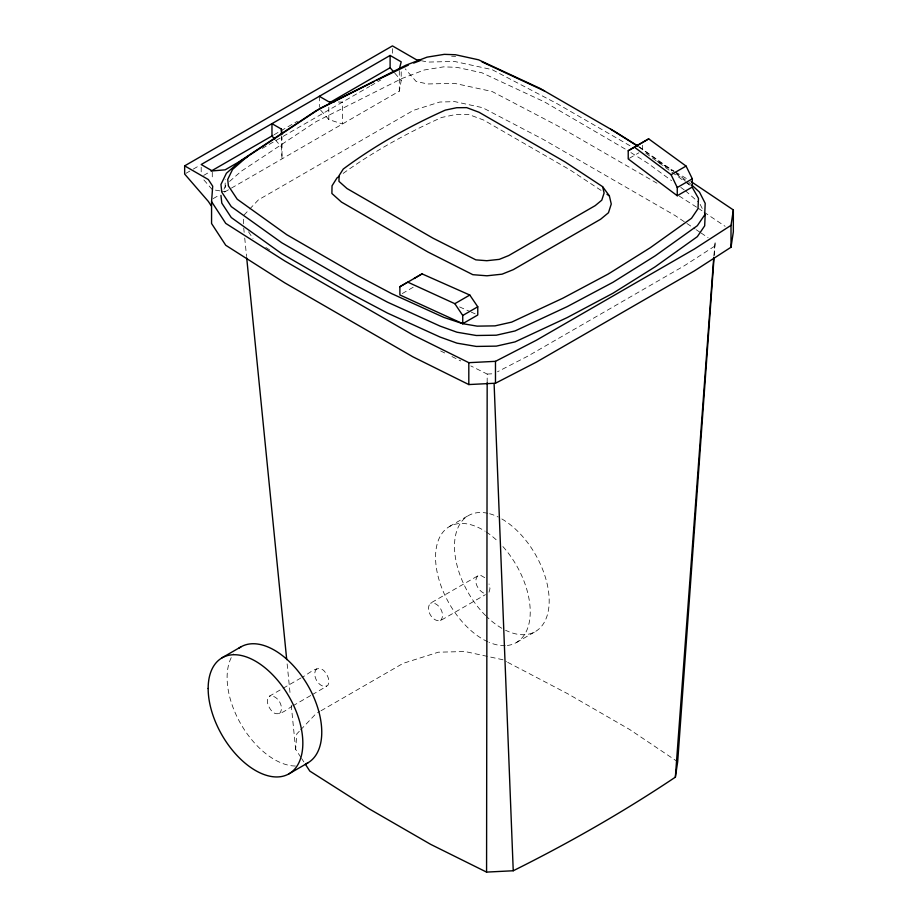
<?xml version="1.0" encoding="UTF-8"?>
<svg xmlns="http://www.w3.org/2000/svg" width="918" height="918" viewBox="0 0 918 918"><rect width="100%" height="100%" fill="white"/><g stroke="black" fill="none" stroke-linecap="round" stroke-linejoin="round"><path stroke-width="0.69" stroke-dasharray="4.59 3.44" d="M487.171 382.645L487.183 374.062L470.831 365.938M714.215 255.319L715.145 242.444L712.793 240.86M300.874 757.361L295.653 749.352L296.789 733.918L299.693 730.866M713.848 256.214L715.145 242.444M243.304 223.797L243.786 217.577M224.485 192.103L399.307 91.169L401.2 80.555L401.2 69.86M489.03 592.19L489.982 588.633L489.03 583.986M223.969 189.188L225.794 185.459M243.97 215.099L248.789 210.015M249.753 208.994L258.417 199.86L413.421 110.367L439.814 102.024L454.88 101.646L482.593 107.681L543.422 139.525L675.12 215.558L685.712 222.672M300.656 729.856L316.125 713.573L319.797 711.45M300.989 677.943L269.41 696.177C265.256 699.791 268.125 706.286 270.879 709.935C276.49 718.645 285.67 710.234 291.603 706.562M316.779 668.832C310.502 674.776 320.21 690.646 327.967 685.184C330.205 680.984 327.956 675.958 325.362 672.469C318.89 662.819 308.941 674.053 302.206 677.243M279.451 713.573C285.177 707.583 277.454 694.215 269.41 696.177M484.727 577.663L481.032 575.529L477.853 575.838L430.485 603.183C424.759 609.173 432.47 622.542 440.525 620.579L485.473 594.635M477.853 575.838C472.632 581.438 478.45 591.238 484.727 593.533M440.525 620.579C446.251 614.59 438.529 601.221 430.485 603.183M229.557 181.443L241.17 171.299L315.976 121.715L401.866 78.535L424.231 69.998L443.601 66.853L456.957 67.347L481.973 72.809L544.604 101.967L626.225 149.645M714.583 246.219L684.403 265.715L527.506 356.31L497.476 371.79M185.895 173.353L192.08 169.784M193.319 169.073L199.504 165.504M203.658 175.407L209.889 171.815M274.046 134.762L297.512 121.222M262.238 148.418L369.679 86.395M370.883 85.695L380.786 79.981M213.148 198.644L219.517 194.96M629.404 158.263L638.882 152.79M402.245 293.565L414.087 286.726M449.384 526.519L468.329 515.583M292.819 705.862L311.041 695.339M312.246 694.639L326.831 686.216M321.025 710.75L403.094 663.358L438.345 652.193L465.059 651.539L502.731 659.721L506.484 661.683M516.375 642.543L535.32 631.607M487.183 374.062L493.723 373.729M338.363 102.013L342.46 102.105L342.46 123.987L328.816 119.558L319.338 108.611M451.622 56.205L455.626 56.354M220.01 190.875L212.276 189.624L203.039 178.964M221.295 191.082L225.162 191.713L225.162 179.4M421.259 60.691L427.685 62.091L454.41 61.437L492.071 69.619L557.157 103.688L632.318 147.087M459.574 306.922L469.959 311.546M471.267 312.12L475.157 313.853M440.617 350.951L446.917 354.073M451.943 356.563L460.756 360.946M507.734 662.337L567.817 693.801L629.645 729.489L676.509 760.976M656.967 161.316L674.214 171.276M675.453 171.987L687.651 179.251M656.967 183.198L557.157 125.571L492.071 91.49L454.41 83.32L427.685 83.974L416.129 81.461L405.194 68.839M679.148 196.004L697.026 207.434M639.146 146.823L673.869 171.391M638.607 146.754L671.942 170.771M630.93 152.595L647.362 162.934L671.563 180.639M265.761 247.424L270.558 250.476M601.06 190.393L570.239 170.048L483.591 120.017L468.708 114.498L455.397 114.578L441.707 117.447A588.748 339.912 0 0 0 342.678 173.743M698.196 208.214L702.878 211.369M704.049 212.15L725.14 226.321M686.894 223.464L695.133 229.007M696.314 229.787L699.849 232.162M701.019 232.954L708.088 237.705M645.893 153.249L683.933 180.926M685.08 181.775L690.852 185.964L686.171 181.695M675.028 172.24L685.402 179.825M676.509 174.11L685.23 180.835M680.789 187.387L684.243 189.923M685.402 190.76L698.552 202.224M688.856 182.349L690.795 184.139M394.74 73.084L401.2 80.555M275.411 139.949L281.447 146.903L282.01 158.883L282.01 137.012M248.537 231.795L253.024 238.646M301.62 758.509L303.858 761.94M700.147 204.358L703.303 210.555M243.729 228.066L244.154 232.334M244.727 238.037L246.575 256.547M287.139 663.898L290.122 693.801M291.258 705.196L295.653 749.352M642.428 145.262L642.428 150.736M399.307 70.652L399.307 91.169M392.445 48.631L392.445 54.105M328.816 107.245L328.816 119.558M319.338 96.31L319.338 107.245M281.447 135.967L281.447 146.903M212.276 172.263L212.276 180.272M201.191 167.26L201.191 172.722M295.389 766.014A66.957 38.659 60 0 1 239.896 722.328A66.957 38.659 60 0 1 233.447 653.903M505.21 645.652A66.957 38.659 60 0 1 489.064 642.313M487.825 641.774A66.957 38.659 60 0 1 435.568 558.798A66.957 38.659 60 0 1 485.117 531.235M486.242 531.958A66.957 38.659 60 0 1 498.095 541.563M502.903 546.566A66.957 38.659 60 0 1 530.191 609.483A66.957 38.659 60 0 1 506.552 645.561M501.825 518.945A66.957 38.659 60 0 1 549.148 598.788A66.957 38.659 60 0 1 505.531 630.241M501.859 628.291A66.957 38.659 60 0 1 486.643 616.609M485.656 615.645A66.957 38.659 60 0 1 454.513 544.799A66.957 38.659 60 0 1 488.112 513.369M489.592 513.736A66.957 38.659 60 0 1 498.153 516.983"/><path stroke-width="1.38" d="M714.009 258.176L677.679 761.768L675.361 777.167A1553.864 897.115 0 0 1 513.242 870.757L486.574 872.1L487.171 382.645M705.196 214.273L704.68 225.839L697.336 236.649L655.222 266.759L613.017 293.209L567.198 317.582L515.044 341.898L496.328 346.132L476.293 346.43L456.957 343.148L439.951 336.998L387.373 313.038L352.833 294.735L281.78 253.712L231.279 217.555L221.8 203.119L220.951 195.396M691.162 181.615L733.344 209.947L733.344 231.829L731.015 247.229L694.444 270.867L536.41 362.105L495.479 383.219L468.811 384.562L412.905 356.827L284.764 282.847L225.736 245.267L211.565 223.522L211.565 201.639L212.701 186.216L208.34 179.538L184.656 165.86L184.656 174.064L208.34 201.421L211.255 205.873M675.361 777.167L713.734 257.637M731.015 247.229L731.015 225.346L733.344 209.947M399.307 69.286L401.2 61.85L390.116 55.447L201.191 164.517L212.276 170.92L225.162 169.83L247.412 156.989M731.015 225.346L694.444 248.985L536.41 340.222L495.479 361.336L468.811 362.679L412.905 334.944L284.764 260.964L225.736 223.384L211.565 201.639M628.222 150.736L648.682 138.87L686.067 166.078L692.321 178.826L692.321 187.031L677.255 195.729L628.222 158.94L628.222 150.736L648.682 138.87M399.881 286.726L422.05 273.874L469.798 295.045L477.762 306.796L477.762 315.012L462.741 323.675L399.881 294.93L399.881 286.726L407.741 282.136L454.835 303.686L462.741 315.471L462.741 323.675L477.142 326.142L495.054 325.867L511.682 322.115L562.791 298.235L608.232 274.034L650.151 247.803L691.506 218.289L698.001 208.696L698.472 198.357L692.126 187.146M414.087 278.521L422.05 273.874M184.656 165.86L392.445 45.9L416.129 59.578L419.985 60.416M211.071 171.127L272.807 135.485M329.608 102.69L390.116 67.748L390.116 55.447M634.372 147.121L671.092 174.718L686.067 166.078M454.835 303.686L469.798 295.045M677.255 195.729L677.255 187.524L692.321 178.826M462.741 315.471L477.762 306.796M221.984 657.804L240.941 646.869M288.975 773.828L307.92 762.892M374.085 81.564L315.976 110.78L241.17 160.363L226.39 173.273L220.951 184.461L221.8 192.172L231.279 206.619L281.78 242.777L352.833 283.8L387.373 302.102L439.951 326.051L456.957 332.213L476.293 335.495L496.328 335.196L515.044 330.95L567.198 306.635L613.017 282.262L655.222 255.824L697.336 225.702L704.68 214.904L705.196 203.337L699.516 192.172L691.77 185.034M376.609 80.291L408.441 65.075M413.708 63.067L420.283 60.565M334.278 101.909L328.816 101.783L319.338 96.31M462.741 323.675L443.842 317.41L391.734 293.668L357.435 275.515L286.749 234.698L237.2 199.206L228.387 185.861L227.721 179.4L232.552 169.44L246.529 157.219L320.715 108.037L405.894 65.212L427.065 57.145L444.312 54.346L455.489 54.736L478.611 59.819L540.105 88.426L615.668 132.054L637.964 146.088M481.973 61.873L544.604 91.031M486.574 872.1L430.668 844.365L368.852 808.678L309.825 771.097L305.35 764.224M281.826 134.384L281.447 129.128L271.969 123.655L271.969 135.967L274.551 138.951M610.791 129.243L637.402 145.996M602.633 186.675L565.018 161.901L479.081 112.283L466.677 107.635L456.682 107.716L445.31 110.114A575.747 332.408 0 0 0 343.263 169.038L339.098 175.602L338.96 181.374L347.004 188.534L432.94 238.152L475.868 259.863L486.804 260.712L499.266 259.369L508.698 255.571L595.197 205.632L601.783 200.181L604.101 192.998L602.633 186.675L609.368 195.867L611.262 204.014L608.462 212.746L600.647 219.218L513.288 269.662L502.066 274.172L486.953 275.79L472.839 274.689L428.109 252.094L341.462 202.075L331.891 193.491L332.041 185.803L337.009 177.897A588.748 339.912 0 0 1 339.27 176.233M606.993 194.306L609.368 195.867M390.116 67.748L393.811 72.017M671.092 174.718L677.255 187.524M246.713 257.969L286.714 659.617M494.113 383.758L513.242 870.757M495.479 361.336L495.479 383.219M468.811 362.679L468.811 384.562M281.447 129.128L281.447 134.602M238.829 648.257A66.957 38.659 60 0 1 307.897 685.528A66.957 38.659 60 0 1 305.637 763.971M208.156 688.5A66.957 38.659 60 0 0 279.164 776.846A66.957 38.659 60 0 0 279.175 682.166A66.957 38.659 60 0 0 208.156 688.5"/></g></svg>
